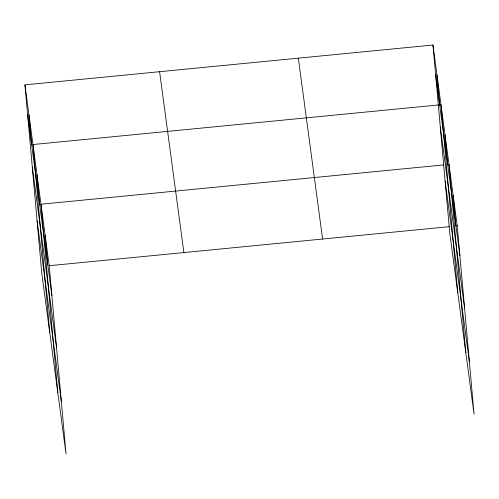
<?xml version="1.0" encoding="UTF-8"?>
<svg xmlns="http://www.w3.org/2000/svg" width="499" height="499" viewBox="0 0 499 499"><rect width="100%" height="100%" fill="white"/><g stroke="black" fill="none" stroke-linecap="round" stroke-linejoin="round"><path stroke-width="0.75" d="M24.95 84.849L49.226 265.718L66.03 453.978L41.754 273.109L24.95 84.849L432.97 45.022L457.246 225.891L474.05 414.151L449.774 233.282L432.97 45.022M443.58 164.926L40.974 204.222L57.772 392.482M447.447 164.545L448.994 164.396L465.798 352.656M49.226 265.718L449.512 226.646M455.699 226.041L457.246 225.891M435.633 74.813L459.91 255.681M440.299 127.108L464.575 307.977M445.108 180.987L469.384 361.856M298.327 58.165L322.604 239.033M159.599 71.706L183.875 252.575M27.607 114.645L51.884 295.508M32.279 166.94L56.549 347.803M37.082 220.814L61.358 401.683M453.123 195.14L455.78 224.937M444.989 134.549L447.647 164.346M457.783 292.969L440.985 104.709L32.959 144.535L49.763 332.796M436.981 74.862L439.638 104.659M45.097 234.973L47.761 264.763M36.963 174.382L39.627 204.172M28.954 114.695L31.612 144.485"/></g></svg>
